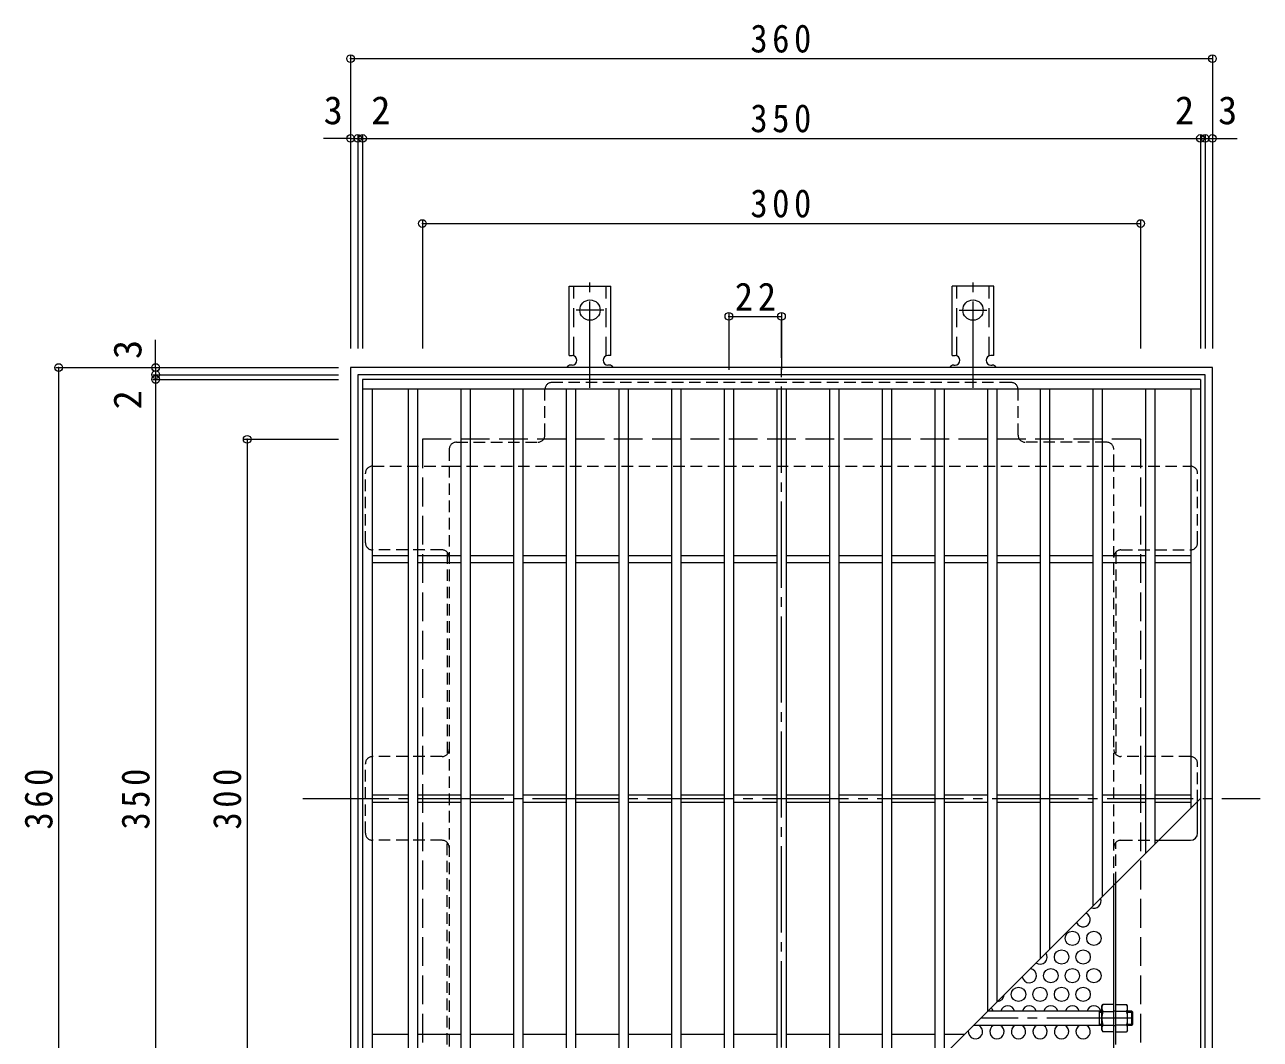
# Model space of a CAD drawing. Units: millimetres at full size, sheet at 1:4. Extents: x -945 to 978, y -778 to 647.
# Drawn here: x -879 to -363, y 223 to 647 of the extents above; entities that cross this region are included whole.
import ezdxf
from ezdxf.enums import TextEntityAlignment as Align

# ---------------------------------------------------------------- set-up
doc = ezdxf.new("R2010")
doc.units = ezdxf.units.MM
doc.header["$LTSCALE"] = 4
doc.header["$PDMODE"] = 32
doc.header["$PDSIZE"] = 3.2
for name, pattern in [('CHAIN2', [12, 9, -1, 1, -1]), ('DASHED1', [1.8, 1.2, -0.6]), ('DASHED2', [3, 2, -1]), ('DASHED3', [4, 3, -1])]:
    doc.linetypes.add(name, pattern=pattern)
for name, color, linetype, lineweight in [('A-1', 3, 'Continuous', 9), ('A-2', 3, 'Continuous', 9), ('A-4', 7, 'Continuous', 9), ('A-6', 2, 'Continuous', 9), ('A-7', 2, 'Continuous', 9), ('A-9', 2, 'Continuous', 9), ('A-A', 3, 'Continuous', 9)]:
    doc.layers.add(name, color=color, linetype=linetype, lineweight=lineweight)
doc.styles.add('ＭＳ ゴシック', font='')
doc.styles.get('ＭＳ ゴシック').set_extended_font_data('MS Gothic')

msp = doc.modelspace()

# ---------------------------------------------------------------- linework, layer by layer
at = {"layer": 'A-1', "color": 2, "linetype": 'DASHED3'}
for p, q in [((-713.068, 473.574), (-713.068, 173.574)), ((-413.069, 473.574), (-713.068, 473.574)), ((-413.069, 473.574), (-413.069, 173.575))]:
    msp.add_line(p, q, dxfattribs=at)
at = {"layer": 'A-1'}
for p, q in [((-429.268, 234.771), (-476.872, 234.771)), ((-430.268, 228.771), (-430.268, 234.771)), ((-430.268, 234.271), (-429.268, 234.271)), ((-416.768, 234.771), (-418.468, 234.771)), ((-418.468, 234.271), (-416.268, 234.271)), ((-416.768, 228.771), (-416.768, 234.771)), ((-416.768, 234.771), (-416.268, 234.271)), ((-416.268, 229.271), (-416.268, 234.271)), ((-429.268, 228.771), (-482.872, 228.771)), ((-430.268, 229.271), (-429.268, 229.271)), ((-418.468, 229.271), (-416.268, 229.271)), ((-416.768, 228.771), (-418.468, 228.771)), ((-416.768, 228.771), (-416.268, 229.271))]:
    msp.add_line(p, q, dxfattribs=at)
at = {"layer": 'A-1', "linetype": 'CHAIN2'}
msp.add_line((-416.268, 231.771), (-479.872, 231.771), dxfattribs=at)
at = {"layer": 'A-1', "color": 2}
for points in [[(-743.068, 503.574), (-743.068, 143.575), (-383.069, 143.575), (-383.069, 503.574)], [(-740.068, 500.574), (-740.068, 146.575), (-386.069, 146.575), (-386.069, 500.574)]]:
    msp.add_lwpolyline(points, close=True, dxfattribs=at)
at = {"layer": 'A-2'}
for p, q in [((-738.069, 498.574), (-738.069, 148.575)), ((-388.069, 498.574), (-738.069, 498.574)), ((-388.069, 498.574), (-388.069, 148.575)), ((-388.069, 494.574), (-738.069, 494.574)), ((-734.069, 494.574), (-734.069, 152.574)), ((-719.069, 494.574), (-719.069, 152.574)), ((-715.069, 494.574), (-715.069, 152.574)), ((-697.069, 494.574), (-697.069, 152.574)), ((-693.069, 494.574), (-693.069, 152.574)), ((-675.069, 494.574), (-675.069, 152.574)), ((-671.069, 494.574), (-671.069, 152.574)), ((-653.069, 494.574), (-653.069, 152.574)), ((-649.069, 494.574), (-649.069, 152.574)), ((-631.069, 494.574), (-631.069, 152.574)), ((-627.069, 494.574), (-627.069, 152.574)), ((-609.069, 494.574), (-609.069, 152.574)), ((-605.069, 494.574), (-605.069, 152.574)), ((-587.069, 494.574), (-587.069, 152.574)), ((-583.069, 494.574), (-583.069, 152.574)), ((-565.069, 494.574), (-565.069, 152.574)), ((-561.069, 494.574), (-561.069, 152.574)), ((-543.069, 494.574), (-543.069, 168.575)), ((-539.069, 494.574), (-539.069, 172.574)), ((-521.069, 494.574), (-521.069, 190.575)), ((-517.069, 494.574), (-517.069, 194.574)), ((-499.069, 494.574), (-499.069, 212.575)), ((-495.069, 494.574), (-495.069, 216.574)), ((-477.069, 494.574), (-477.069, 234.575)), ((-473.069, 494.574), (-473.069, 238.574)), ((-455.069, 494.574), (-455.069, 256.575)), ((-451.069, 494.574), (-451.069, 260.574)), ((-433.069, 494.574), (-433.069, 278.575)), ((-429.069, 494.574), (-429.069, 282.574)), ((-411.069, 494.574), (-411.069, 300.575)), ((-407.069, 494.574), (-407.069, 304.574)), ((-392.069, 494.574), (-392.069, 319.574)), ((-734.069, 425.075), (-719.069, 425.075)), ((-715.069, 425.075), (-697.069, 425.075)), ((-693.069, 425.075), (-675.069, 425.075)), ((-671.069, 425.075), (-653.069, 425.075)), ((-649.069, 425.075), (-631.069, 425.075)), ((-627.069, 425.075), (-609.069, 425.075)), ((-605.069, 425.075), (-587.069, 425.075)), ((-583.069, 425.075), (-565.069, 425.075)), ((-561.069, 425.075), (-543.069, 425.075)), ((-539.069, 425.075), (-521.069, 425.075)), ((-517.069, 425.075), (-499.069, 425.075)), ((-495.069, 425.075), (-477.069, 425.075)), ((-473.069, 425.075), (-455.069, 425.075)), ((-451.069, 425.075), (-433.069, 425.075)), ((-429.069, 425.075), (-411.069, 425.075)), ((-407.069, 425.075), (-392.069, 425.075)), ((-734.069, 422.075), (-719.069, 422.075)), ((-715.069, 422.075), (-697.069, 422.075)), ((-693.069, 422.075), (-675.069, 422.075)), ((-671.069, 422.075), (-653.069, 422.075)), ((-649.069, 422.075), (-631.069, 422.075)), ((-627.069, 422.075), (-609.069, 422.075)), ((-605.069, 422.075), (-587.069, 422.075)), ((-583.069, 422.075), (-565.069, 422.075)), ((-561.069, 422.075), (-543.069, 422.075)), ((-539.069, 422.075), (-521.069, 422.075)), ((-517.069, 422.075), (-499.069, 422.075)), ((-495.069, 422.075), (-477.069, 422.075)), ((-473.069, 422.075), (-455.069, 422.075)), ((-451.069, 422.075), (-433.069, 422.075)), ((-429.069, 422.075), (-411.069, 422.075)), ((-407.069, 422.075), (-392.069, 422.075)), ((-734.069, 325.075), (-719.069, 325.075)), ((-734.069, 322.075), (-719.069, 322.075)), ((-715.069, 325.075), (-697.069, 325.075)), ((-715.069, 322.075), (-697.069, 322.075)), ((-693.069, 325.075), (-675.069, 325.075)), ((-693.069, 322.075), (-675.069, 322.075)), ((-671.069, 325.075), (-653.069, 325.075)), ((-671.069, 322.075), (-653.069, 322.075)), ((-649.069, 325.075), (-631.069, 325.075)), ((-649.069, 322.075), (-631.069, 322.075)), ((-627.069, 325.075), (-609.069, 325.075)), ((-627.069, 322.075), (-609.069, 322.075)), ((-605.069, 325.075), (-587.069, 325.075)), ((-605.069, 322.075), (-587.069, 322.075)), ((-583.069, 325.075), (-565.069, 325.075)), ((-583.069, 322.075), (-565.069, 322.075)), ((-563.069, 148.575), (-388.069, 323.575)), ((-561.069, 325.075), (-543.069, 325.075)), ((-561.069, 322.075), (-543.069, 322.075)), ((-539.069, 325.075), (-521.069, 325.075)), ((-539.069, 322.075), (-521.069, 322.075)), ((-517.069, 325.075), (-499.069, 325.075)), ((-517.069, 322.075), (-499.069, 322.075)), ((-495.069, 325.075), (-477.069, 325.075)), ((-495.069, 322.075), (-477.069, 322.075)), ((-473.069, 325.075), (-455.069, 325.075)), ((-473.069, 322.075), (-455.069, 322.075)), ((-451.069, 325.075), (-433.069, 325.075)), ((-451.069, 322.075), (-433.069, 322.075)), ((-429.069, 325.075), (-411.069, 325.075)), ((-429.069, 322.075), (-411.069, 322.075)), ((-407.069, 325.075), (-392.069, 325.075)), ((-407.069, 322.075), (-392.069, 322.075)), ((-734.069, 225.074), (-719.069, 225.074)), ((-715.069, 225.074), (-697.069, 225.074)), ((-693.069, 225.074), (-675.069, 225.074)), ((-671.069, 225.074), (-653.069, 225.074)), ((-649.069, 225.074), (-631.069, 225.074)), ((-627.069, 225.074), (-609.069, 225.074)), ((-605.069, 225.074), (-587.069, 225.074)), ((-583.069, 225.074), (-565.069, 225.074)), ((-561.069, 225.074), (-543.069, 225.074)), ((-539.069, 225.074), (-521.069, 225.074)), ((-517.069, 225.074), (-499.069, 225.074)), ((-495.069, 225.074), (-486.569, 225.074))]:
    msp.add_line(p, q, dxfattribs=at)
at = {"layer": 'A-4'}
for p, q in [((-743.068, 633.791), (-743.068, 511.574)), ((-743.068, 632.591), (-383.069, 632.591)), ((-383.069, 633.791), (-383.069, 511.574)), ((-743.068, 599.272), (-754.323, 599.272)), ((-743.068, 599.272), (-740.068, 599.272)), ((-740.068, 600.472), (-740.068, 511.574)), ((-740.068, 599.272), (-738.069, 599.272)), ((-738.069, 600.472), (-738.069, 511.574)), ((-738.069, 599.272), (-388.069, 599.272)), ((-388.069, 600.472), (-388.069, 511.574)), ((-388.069, 599.272), (-386.069, 599.272)), ((-386.069, 600.472), (-386.069, 511.574)), ((-386.069, 599.272), (-383.069, 599.272)), ((-383.069, 599.272), (-372.702, 599.272)), ((-713.068, 564.928), (-713.068, 511.574)), ((-713.068, 563.728), (-413.069, 563.728)), ((-413.069, 564.928), (-413.069, 511.574)), ((-585.069, 526.147), (-585.069, 502.574)), ((-585.069, 524.947), (-563.069, 524.947)), ((-563.069, 526.147), (-563.069, 502.574)), ((-824.508, 503.574), (-824.508, 515.116)), ((-866.218, 503.574), (-748.068, 503.574)), ((-865.018, 503.574), (-865.018, 143.575)), ((-824.508, 503.574), (-824.508, 500.574)), ((-825.708, 500.574), (-748.068, 500.574)), ((-825.708, 498.574), (-748.068, 498.574)), ((-824.508, 500.574), (-824.508, 498.574)), ((-824.508, 498.574), (-824.508, 148.575)), ((-787.468, 473.574), (-748.068, 473.574)), ((-786.268, 473.574), (-786.268, 173.574))]:
    msp.add_line(p, q, dxfattribs=at)
for p in [(-743.068, 632.591), (-383.069, 632.591), (-743.068, 599.272), (-740.068, 599.272), (-738.069, 599.272), (-388.069, 599.272), (-386.069, 599.272), (-383.069, 599.272), (-713.068, 563.728), (-413.069, 563.728), (-585.069, 524.947), (-563.069, 524.947), (-865.018, 503.574), (-824.508, 503.574), (-824.508, 500.574), (-824.508, 498.574), (-786.268, 473.574)]:
    msp.add_point(p, dxfattribs=at)
at = {"layer": 'A-6'}
for centre in [(-441.568, 265.118), (-432.568, 265.118), (-446.068, 257.324), (-437.068, 257.324), (-450.568, 249.529), (-441.568, 249.529), (-432.568, 249.529), (-464.068, 241.735), (-455.068, 241.735), (-446.068, 241.735), (-437.068, 241.735)]:
    msp.add_circle(centre, 3, dxfattribs=at)
for centre, start, end in [((-432.568, 280.706), 247.61807, 22.38193), ((-437.068, 272.912), 201.92906, 68.07094), ((-455.068, 257.324), 235.16802, 34.83198), ((-459.568, 249.529), 188.13571, 81.86429), ((-473.068, 241.735), 273.15408, 356.84592), ((-477.568, 233.941), 16.06405, 46.80601), ((-468.568, 233.941), 16.06405, 163.93595), ((-459.568, 233.941), 16.06405, 163.93595), ((-450.568, 233.941), 16.06405, 163.93595), ((-441.568, 233.941), 16.06405, 163.93595), ((-432.568, 233.941), 16.06405, 163.93595), ((-482.068, 226.147), 171.10167, 61.01989), ((-473.068, 226.147), 118.98011, 61.01989), ((-464.068, 226.147), 118.98011, 61.01989), ((-455.068, 226.147), 118.98011, 61.01989), ((-446.068, 226.147), 118.98011, 61.01989), ((-437.068, 226.147), 118.98011, 61.01989)]:
    msp.add_arc(centre, 3, start, end, dxfattribs=at)
at = {"layer": 'A-7', "linetype": 'CHAIN2'}
for p, q in [((-563.068, 123.574), (-563.068, 523.574)), ((-763.068, 323.574), (-363.068, 323.574))]:
    msp.add_line(p, q, dxfattribs=at)
at = {"layer": 'A-7', "linetype": 'DASHED1'}
for p, q in [((-467.269, 497.378), (-658.868, 497.378)), ((-661.868, 475.378), (-661.868, 494.378)), ((-464.269, 475.378), (-464.269, 494.378)), ((-698.868, 472.378), (-664.868, 472.378)), ((-427.268, 472.378), (-461.269, 472.378)), ((-701.868, 469.378), (-701.868, 462.378)), ((-424.268, 462.378), (-424.268, 469.378)), ((-736.872, 430.377), (-736.872, 459.378)), ((-733.872, 462.378), (-701.868, 462.378)), ((-701.868, 462.378), (-424.268, 462.378)), ((-701.868, 462.378), (-701.868, 184.771)), ((-424.268, 462.378), (-392.265, 462.378)), ((-424.268, 287.375), (-424.268, 462.378)), ((-389.265, 430.377), (-389.265, 459.378)), ((-704.868, 427.377), (-733.872, 427.377)), ((-702.668, 426.417), (-702.668, 342.035)), ((-423.468, 426.422), (-423.468, 342.035)), ((-421.268, 427.377), (-392.265, 427.377)), ((-704.868, 341.075), (-733.872, 341.075)), ((-392.265, 341.075), (-421.268, 341.075)), ((-736.872, 309.074), (-736.872, 338.075)), ((-389.265, 322.378), (-389.265, 338.075)), ((-704.868, 306.074), (-733.872, 306.074)), ((-702.668, 220.732), (-702.668, 305.114)), ((-423.468, 288.175), (-423.468, 305.114)), ((-421.268, 306.074), (-405.569, 306.074)), ((-423.468, 234.771), (-424.268, 234.771)), ((-423.468, 228.571), (-424.268, 228.571))]:
    msp.add_line(p, q, dxfattribs=at)
at = {"layer": 'A-7'}
for p, q in [((-389.265, 309.074), (-389.265, 322.378)), ((-405.569, 306.074), (-392.265, 306.074)), ((-424.268, 177.771), (-424.268, 287.375)), ((-423.468, 220.732), (-423.468, 288.175))]:
    msp.add_line(p, q, dxfattribs=at)
at = {"layer": 'A-7', "linetype": 'DASHED1'}
for centre, start, end in [((-658.868, 494.378), 90, 180), ((-467.269, 494.378), 0, 90), ((-664.868, 475.378), 270, 0), ((-461.269, 475.378), 180, 270), ((-698.868, 469.378), 90, 180), ((-427.268, 469.378), 0, 90), ((-733.872, 459.378), 90, 180), ((-392.265, 459.378), 0, 90), ((-733.872, 430.377), 180, 270), ((-392.265, 430.377), 270, 0), ((-704.868, 424.377), 0, 90), ((-421.268, 424.377), 90, 180), ((-733.872, 338.075), 90, 180), ((-704.868, 344.075), 270, 0), ((-421.268, 344.075), 180, 270), ((-392.265, 338.075), 0, 90), ((-733.872, 309.074), 180, 270), ((-704.868, 303.074), 0, 90), ((-421.268, 303.074), 90, 180)]:
    msp.add_arc(centre, 3, start, end, dxfattribs=at)
at = {"layer": 'A-7'}
msp.add_arc((-392.265, 309.074), 3, 270, 0, dxfattribs=at)
at = {"layer": 'A-9'}
for p, q in [((-429.268, 236.771), (-428.835, 237.521)), ((-424.268, 237.521), (-428.835, 237.521)), ((-424.268, 226.021), (-424.268, 237.521)), ((-423.468, 226.021), (-423.468, 237.521)), ((-423.468, 237.521), (-418.902, 237.521)), ((-418.468, 236.771), (-418.902, 237.521)), ((-429.268, 226.771), (-429.268, 236.771)), ((-428.835, 234.634), (-424.268, 234.634)), ((-418.902, 234.634), (-423.468, 234.634)), ((-418.468, 226.771), (-418.468, 236.771)), ((-428.835, 228.908), (-424.268, 228.908)), ((-418.902, 228.908), (-423.468, 228.908)), ((-429.268, 226.771), (-428.835, 226.021)), ((-424.268, 226.021), (-428.835, 226.021)), ((-423.468, 226.021), (-418.902, 226.021)), ((-418.468, 226.771), (-418.902, 226.021))]:
    msp.add_line(p, q, dxfattribs=at)
for centre, radius, start, end in [((-425.986, 235.876), 3.29, 149.99998, 176.07924), ((-421.75, 235.876), 3.29, 3.92076, 30.00002), ((-426.534, 236.111), 2.735, 180.2103, 212.68507), ((-419.586, 231.771), 9.683, 162.79973, 197.20026), ((-421.203, 236.111), 2.735, 327.31493, 359.7897), ((-428.151, 231.771), 9.683, 342.79974, 17.20027), ((-426.534, 227.431), 2.735, 147.31491, 179.78969), ((-425.986, 227.666), 3.29, 183.92075, 210), ((-421.203, 227.431), 2.735, 0.21031, 32.68509), ((-421.75, 227.666), 3.29, 330, 356.07925)]:
    msp.add_arc(centre, radius, start, end, dxfattribs=at)
at = {"layer": 'A-A', "color": 7, "linetype": 'CHAIN2'}
for p, q in [((-643.068, 495.107), (-643.068, 542.507)), ((-483.069, 495.107), (-483.069, 542.507)), ((-637.292, 527.575), (-648.844, 527.575)), ((-488.845, 527.575), (-477.293, 527.575))]:
    msp.add_line(p, q, dxfattribs=at)
at = {"layer": 'A-A'}
for p, q in [((-651.818, 508.575), (-651.818, 537.575)), ((-651.818, 537.575), (-634.318, 537.575)), ((-634.318, 508.575), (-634.318, 537.575)), ((-491.819, 508.575), (-491.819, 537.575)), ((-474.319, 537.575), (-491.819, 537.575)), ((-474.319, 508.575), (-474.319, 537.575)), ((-651.818, 508.575), (-650.568, 508.575)), ((-634.318, 508.575), (-635.568, 508.575)), ((-491.819, 508.575), (-490.569, 508.575)), ((-474.319, 508.575), (-475.569, 508.575)), ((-650.564, 504.575), (-651.077, 504.575)), ((-635.068, 504.575), (-635.568, 504.575)), ((-491.069, 504.575), (-490.569, 504.575)), ((-475.573, 504.575), (-475.06, 504.575))]:
    msp.add_line(p, q, dxfattribs=at)
at = {"layer": 'A-A', "linetype": 'DASHED2'}
for p, q in [((-649.818, 508.429), (-649.818, 537.575)), ((-636.318, 508.429), (-636.318, 537.575)), ((-489.819, 508.429), (-489.819, 537.575)), ((-476.319, 508.429), (-476.319, 537.575))]:
    msp.add_line(p, q, dxfattribs=at)
at = {"layer": 'A-A'}
for centre in [(-643.068, 527.575), (-483.069, 527.575)]:
    msp.add_circle(centre, 4.25, dxfattribs=at)
for centre, start, end in [((-650.568, 506.575), 270.13329, 90), ((-635.568, 506.575), 90, 270), ((-490.569, 506.575), 270, 90), ((-475.569, 506.575), 90, 269.86671), ((-651.068, 502.575), 90.24162, 150.00072), ((-635.068, 502.575), 29.99951, 89.72403), ((-491.069, 502.575), 90.27597, 150.00049), ((-475.069, 502.575), 29.99928, 89.75838)]:
    msp.add_arc(centre, 2, start, end, dxfattribs=at)

# ---------------------------------------------------------------- texts
at = {"layer": 'A-4', "color": 2, "style": 'ＭＳ ゴシック'}
for s, p in [('3', (-754.323, 601.672)), ('2', (-734.431, 601.672)), ('2', (-398.694, 601.672)), ('3', (-380.702, 601.672))]:
    msp.add_text(s, height=11.73, dxfattribs=at).set_placement(p, align=Align.BOTTOM_LEFT)
for s, p in [('3', (-826.908, 507.116)), ('2', (-826.908, 486.091))]:
    msp.add_text(s, height=11.73, rotation=90, dxfattribs=at).set_placement(p, align=Align.BOTTOM_LEFT)
at = {"layer": 'A-4', "color": 2, "char_height": 11.73, "attachment_point": 7, "style": 'ＭＳ ゴシック'}
for s, insert in [('\\T1.27;\\W0.9;360', (-576.068, 634.991)), ('\\T1.27;\\W0.9;350', (-576.069, 601.672)), ('\\T1.27;\\W0.9;300', (-576.068, 566.128)), ('\\T1.27;\\W0.95;22', (-582.569, 527.347))]:
    msp.add_mtext(s, dxfattribs=dict(at, insert=insert))
at = {"layer": 'A-4', "color": 2, "char_height": 11.73, "attachment_point": 7, "rotation": 90, "style": 'ＭＳ ゴシック'}
for s, insert in [('\\T1.27;\\W0.9;360', (-867.418, 310.574)), ('\\T1.27;\\W0.9;350', (-826.908, 310.574)), ('\\T1.27;\\W0.9;300', (-788.668, 310.574))]:
    msp.add_mtext(s, dxfattribs=dict(at, insert=insert))

doc.saveas('drawing.dxf')
